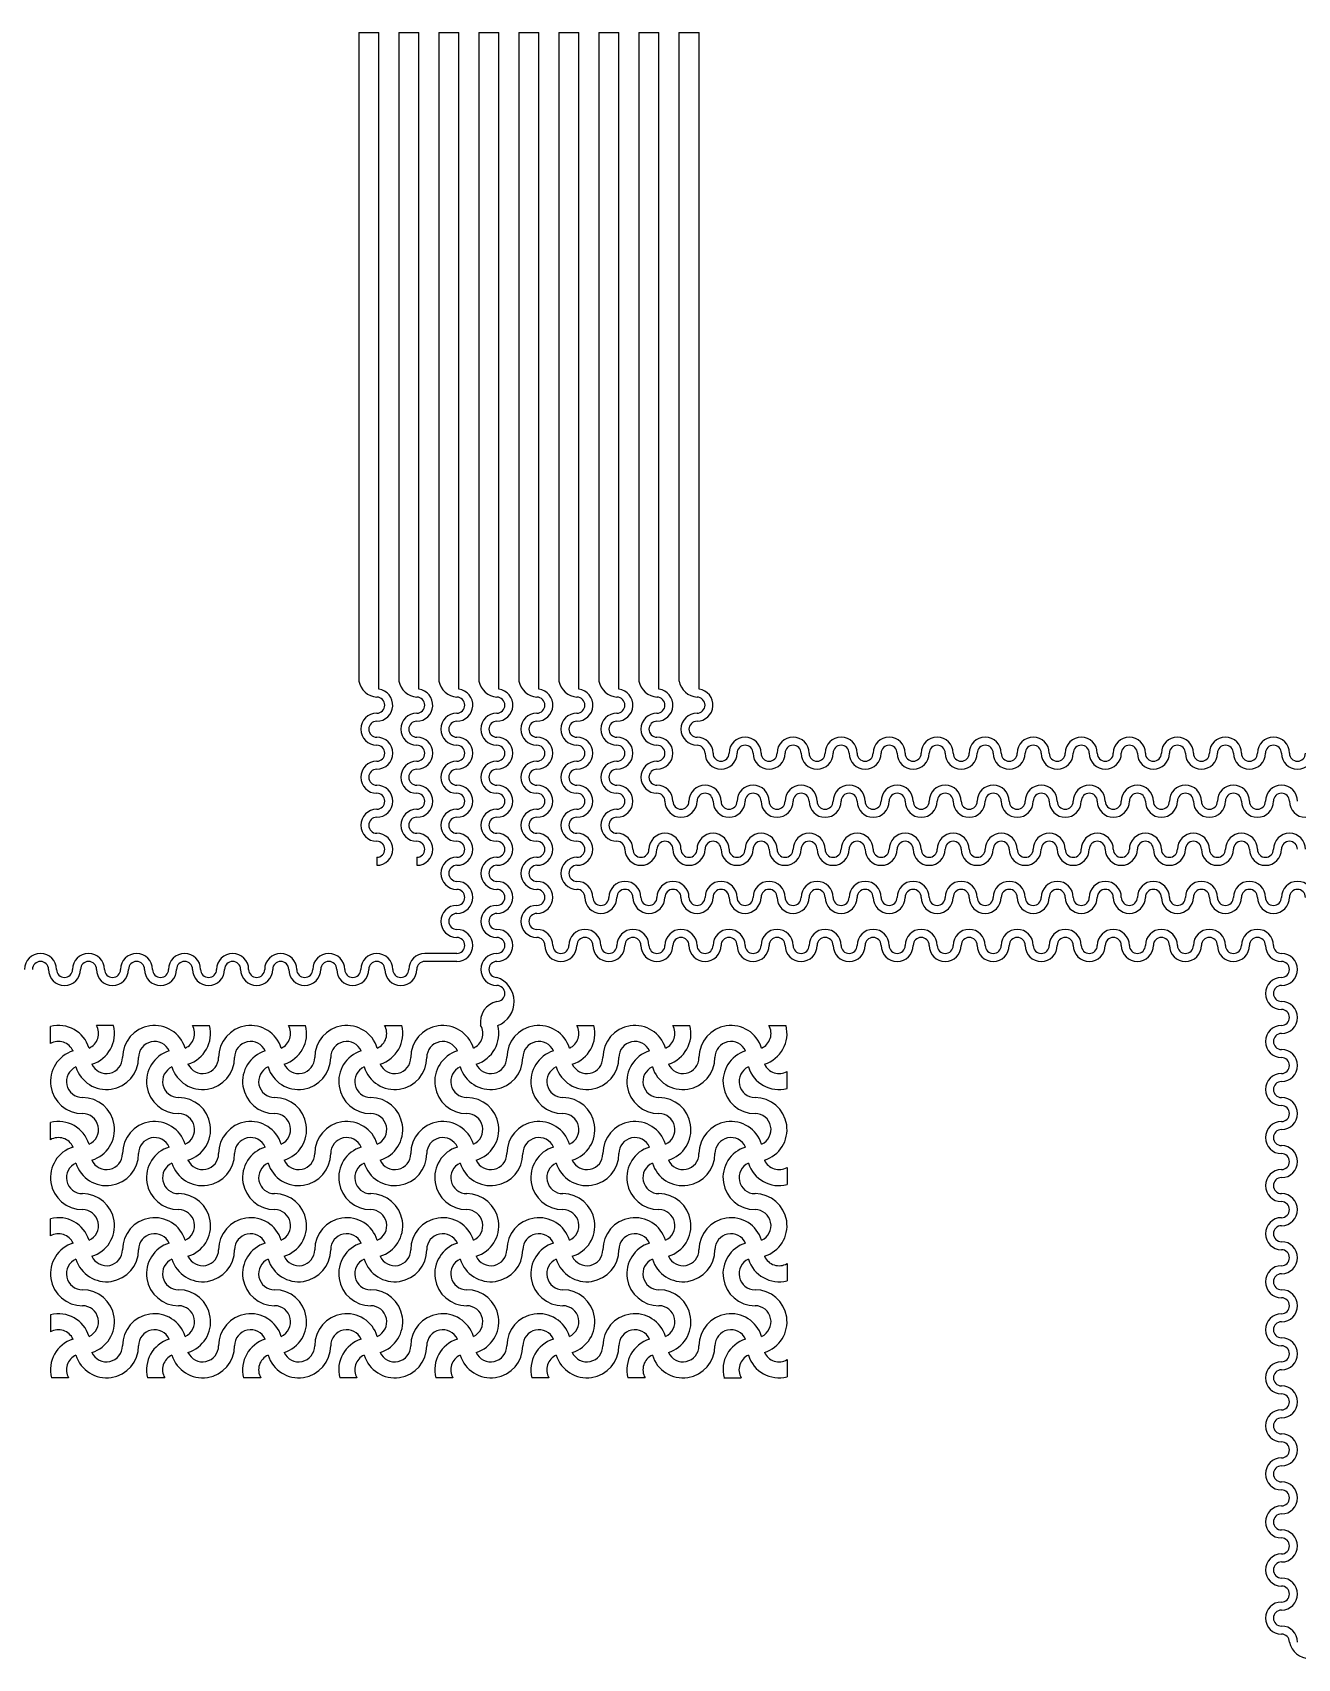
# Model space of a CAD drawing. Header units: millimetres. Extents: x 24 to 153, y 3 to 97.
# Drawn here: x 56.53 to 88.13, y 56.44 to 97.05 of the extents above; entities that cross this region are included whole.
import ezdxf

# ---------------------------------------------------------------- set-up
doc = ezdxf.new("R2010")
doc.units = ezdxf.units.MM
doc.header["$MEASUREMENT"] = 0
doc.layers.add('MASK_1', color=255, linetype='Continuous')

msp = doc.modelspace()

# ---------------------------------------------------------------- linework, layer by layer
for p, q in [((64.681, 97.052), (65.181, 97.052)), ((64.681, 97.052), (64.681, 80.852)), ((65.181, 80.649), (65.181, 97.052)), ((65.681, 97.052), (66.181, 97.052)), ((65.681, 97.052), (65.681, 80.852)), ((66.181, 80.649), (66.181, 97.052)), ((66.681, 97.052), (67.181, 97.052)), ((66.681, 97.052), (66.681, 80.852)), ((67.181, 80.649), (67.181, 97.052)), ((67.681, 97.052), (68.181, 97.052)), ((67.681, 97.052), (67.681, 80.852)), ((68.181, 80.649), (68.181, 97.052)), ((68.681, 97.052), (69.181, 97.052)), ((68.681, 97.052), (68.681, 80.852)), ((69.181, 80.649), (69.181, 97.052)), ((69.681, 97.052), (70.181, 97.052)), ((69.681, 97.052), (69.681, 80.852)), ((70.181, 80.649), (70.181, 97.052)), ((70.681, 97.052), (71.181, 97.052)), ((70.681, 97.052), (70.681, 80.852)), ((71.181, 80.649), (71.181, 97.052)), ((71.681, 97.052), (72.181, 97.052)), ((71.681, 97.052), (71.681, 80.852)), ((72.181, 80.649), (72.181, 97.052)), ((72.681, 97.052), (73.181, 97.052)), ((72.681, 97.052), (72.681, 80.852)), ((73.181, 80.649), (73.181, 97.052)), ((65.131, 76.452), (65.131, 76.252)), ((66.131, 76.452), (66.131, 76.252)), ((67.131, 74.052), (66.331, 74.052)), ((67.131, 73.852), (66.331, 73.852)), ((56.98, 71.799), (56.98, 72.227)), ((58.554, 72.252), (58.126, 72.252)), ((60.526, 72.252), (60.954, 72.252)), ((62.926, 72.252), (63.354, 72.252)), ((65.326, 72.252), (65.754, 72.252)), ((70.126, 72.252), (70.554, 72.252)), ((72.526, 72.252), (72.954, 72.252)), ((74.926, 72.252), (75.354, 72.252)), ((75.38, 70.678), (75.38, 71.106)), ((56.98, 69.399), (56.98, 69.827)), ((75.38, 68.706), (75.38, 68.278)), ((56.98, 66.999), (56.98, 67.427)), ((75.38, 66.306), (75.38, 65.878)), ((56.98, 65.027), (56.98, 64.599)), ((75.38, 63.906), (75.38, 63.478)), ((57.433, 63.452), (57.005, 63.452)), ((59.833, 63.452), (59.405, 63.452)), ((62.233, 63.452), (61.805, 63.452)), ((64.633, 63.452), (64.205, 63.452)), ((67.033, 63.452), (66.605, 63.452)), ((69.433, 63.452), (69.005, 63.452)), ((71.833, 63.452), (71.405, 63.452)), ((73.805, 63.452), (74.233, 63.452))]:
    msp.add_line(p, q)
for centre, radius, start, end in [((65.131, 80.252), 0.4, 270, 82.8192), ((65.131, 80.252), 0.2, 270, 90), ((66.131, 80.252), 0.4, 270, 82.8192), ((66.131, 80.252), 0.2, 270, 90), ((67.131, 80.252), 0.4, 270, 82.8192), ((67.131, 80.252), 0.2, 270, 90), ((68.131, 80.252), 0.4, 270, 82.8192), ((68.131, 80.252), 0.2, 270, 90), ((69.131, 80.252), 0.4, 270, 82.8192), ((69.131, 80.252), 0.2, 270, 90), ((70.131, 80.252), 0.4, 270, 82.8192), ((70.131, 80.252), 0.2, 270, 90), ((71.131, 80.252), 0.4, 270, 82.8192), ((71.131, 80.252), 0.2, 270, 90), ((72.131, 80.252), 0.4, 270, 82.8192), ((72.131, 80.252), 0.2, 270, 90), ((73.131, 80.252), 0.4, 270, 82.8192), ((73.131, 80.252), 0.2, 270, 90), ((65.131, 79.052), 0.4, 270, 90), ((65.131, 79.052), 0.2, 270, 90), ((66.131, 79.052), 0.4, 270, 90), ((66.131, 79.052), 0.2, 270, 90), ((67.131, 79.052), 0.4, 270, 90), ((67.131, 79.052), 0.2, 270, 90), ((68.131, 79.052), 0.4, 270, 90), ((68.131, 79.052), 0.2, 270, 90), ((69.131, 79.052), 0.4, 270, 90), ((69.131, 79.052), 0.2, 270, 90), ((70.131, 79.052), 0.4, 270, 90), ((70.131, 79.052), 0.2, 270, 90), ((71.131, 79.052), 0.4, 270, 90), ((71.131, 79.052), 0.2, 270, 90), ((72.131, 79.052), 0.4, 270, 90), ((72.131, 79.052), 0.2, 270, 90), ((73.131, 79.052), 0.4, 0, 90), ((73.131, 79.052), 0.2, 0, 90), ((74.331, 79.052), 0.4, 0, 180), ((74.331, 79.052), 0.2, 0, 180), ((75.531, 79.052), 0.4, 0, 180), ((75.531, 79.052), 0.2, 0, 180), ((76.731, 79.052), 0.4, 0, 180), ((76.731, 79.052), 0.2, 0, 180), ((77.931, 79.052), 0.4, 0, 180), ((77.931, 79.052), 0.2, 0, 180), ((79.131, 79.052), 0.4, 0, 180), ((79.131, 79.052), 0.2, 0, 180), ((80.331, 79.052), 0.4, 0, 180), ((80.331, 79.052), 0.2, 0, 180), ((81.531, 79.052), 0.4, 0, 180), ((81.531, 79.052), 0.2, 0, 180), ((82.731, 79.052), 0.4, 0, 180), ((82.731, 79.052), 0.2, 0, 180), ((83.931, 79.052), 0.4, 0, 180), ((83.931, 79.052), 0.2, 0, 180), ((85.131, 79.052), 0.4, 0, 180), ((85.131, 79.052), 0.2, 0, 180), ((86.331, 79.052), 0.4, 0, 180), ((86.331, 79.052), 0.2, 0, 180), ((87.531, 79.052), 0.4, 0, 180), ((87.531, 79.052), 0.2, 0, 180), ((73.731, 79.052), 0.4, 180, 0), ((73.731, 79.052), 0.2, 180, 0), ((74.931, 79.052), 0.4, 180, 0), ((74.931, 79.052), 0.2, 180, 0), ((76.131, 79.052), 0.4, 180, 0), ((76.131, 79.052), 0.2, 180, 0), ((77.331, 79.052), 0.4, 180, 0), ((77.331, 79.052), 0.2, 180, 0), ((78.531, 79.052), 0.4, 180, 0), ((78.531, 79.052), 0.2, 180, 0), ((79.731, 79.052), 0.4, 180, 0), ((79.731, 79.052), 0.2, 180, 0), ((80.931, 79.052), 0.4, 180, 0), ((80.931, 79.052), 0.2, 180, 0), ((82.131, 79.052), 0.4, 180, 0), ((82.131, 79.052), 0.2, 180, 0), ((83.331, 79.052), 0.4, 180, 0), ((83.331, 79.052), 0.2, 180, 0), ((84.531, 79.052), 0.4, 180, 0), ((84.531, 79.052), 0.2, 180, 0), ((85.731, 79.052), 0.4, 180, 0), ((85.731, 79.052), 0.2, 180, 0), ((86.931, 79.052), 0.4, 180, 0), ((86.931, 79.052), 0.2, 180, 0), ((88.131, 79.052), 0.4, 180, 0), ((88.131, 79.052), 0.2, 180, 0), ((65.131, 77.852), 0.4, 270, 90), ((65.131, 77.852), 0.2, 270, 90), ((66.131, 77.852), 0.4, 270, 90), ((66.131, 77.852), 0.2, 270, 90), ((67.131, 77.852), 0.4, 270, 90), ((67.131, 77.852), 0.2, 270, 90), ((68.131, 77.852), 0.4, 270, 90), ((68.131, 77.852), 0.2, 270, 90), ((69.131, 77.852), 0.4, 270, 90), ((69.131, 77.852), 0.2, 270, 90), ((70.131, 77.852), 0.4, 270, 90), ((70.131, 77.852), 0.2, 270, 90), ((71.131, 77.852), 0.4, 270, 90), ((71.131, 77.852), 0.2, 270, 90), ((72.131, 77.852), 0.4, 0, 90), ((72.131, 77.852), 0.2, 0, 90), ((73.331, 77.852), 0.4, 0, 180), ((73.331, 77.852), 0.2, 0, 180), ((74.531, 77.852), 0.4, 0, 180), ((74.531, 77.852), 0.2, 0, 180), ((75.731, 77.852), 0.4, 0, 180), ((75.731, 77.852), 0.2, 0, 180), ((76.931, 77.852), 0.4, 0, 180), ((76.931, 77.852), 0.2, 0, 180), ((78.131, 77.852), 0.4, 0, 180), ((78.131, 77.852), 0.2, 0, 180), ((79.331, 77.852), 0.4, 0, 180), ((79.331, 77.852), 0.2, 0, 180), ((80.531, 77.852), 0.4, 0, 180), ((80.531, 77.852), 0.2, 0, 180), ((81.731, 77.852), 0.4, 0, 180), ((81.731, 77.852), 0.2, 0, 180), ((82.931, 77.852), 0.4, 0, 180), ((82.931, 77.852), 0.2, 0, 180), ((84.131, 77.852), 0.4, 0, 180), ((84.131, 77.852), 0.2, 0, 180), ((85.331, 77.852), 0.4, 0, 180), ((85.331, 77.852), 0.2, 0, 180), ((86.531, 77.852), 0.4, 0, 180), ((86.531, 77.852), 0.2, 0, 180), ((87.731, 77.852), 0.4, 0, 180), ((87.731, 77.852), 0.2, 0, 180), ((72.731, 77.852), 0.4, 180, 0), ((72.731, 77.852), 0.2, 180, 0), ((73.931, 77.852), 0.4, 180, 0), ((73.931, 77.852), 0.2, 180, 0), ((75.131, 77.852), 0.4, 180, 0), ((75.131, 77.852), 0.2, 180, 0), ((76.331, 77.852), 0.4, 180, 0), ((76.331, 77.852), 0.2, 180, 0), ((77.531, 77.852), 0.4, 180, 0), ((77.531, 77.852), 0.2, 180, 0), ((78.731, 77.852), 0.4, 180, 0), ((78.731, 77.852), 0.2, 180, 0), ((79.931, 77.852), 0.4, 180, 0), ((79.931, 77.852), 0.2, 180, 0), ((81.131, 77.852), 0.4, 180, 0), ((81.131, 77.852), 0.2, 180, 0), ((82.331, 77.852), 0.4, 180, 0), ((82.331, 77.852), 0.2, 180, 0), ((83.531, 77.852), 0.4, 180, 0), ((83.531, 77.852), 0.2, 180, 0), ((84.731, 77.852), 0.4, 180, 0), ((84.731, 77.852), 0.2, 180, 0), ((85.931, 77.852), 0.4, 180, 0), ((85.931, 77.852), 0.2, 180, 0), ((87.131, 77.852), 0.4, 180, 0), ((87.131, 77.852), 0.2, 180, 0), ((88.331, 77.852), 0.4, 180, 0), ((65.131, 76.652), 0.4, 270, 90), ((65.131, 76.652), 0.2, 270, 90), ((66.131, 76.652), 0.4, 270, 90), ((66.131, 76.652), 0.2, 270, 90), ((67.131, 76.652), 0.4, 270, 90), ((67.131, 76.652), 0.2, 270, 90), ((68.131, 76.652), 0.4, 270, 90), ((68.131, 76.652), 0.2, 270, 90), ((69.131, 76.652), 0.4, 270, 90), ((69.131, 76.652), 0.2, 270, 90), ((70.131, 76.652), 0.4, 270, 90), ((70.131, 76.652), 0.2, 270, 90), ((71.131, 76.652), 0.4, 0, 90), ((71.131, 76.652), 0.2, 0, 90), ((72.331, 76.652), 0.4, 0, 180), ((72.331, 76.652), 0.2, 0, 180), ((73.531, 76.652), 0.4, 0, 180), ((73.531, 76.652), 0.2, 0, 180), ((74.731, 76.652), 0.4, 0, 180), ((74.731, 76.652), 0.2, 0, 180), ((75.931, 76.652), 0.4, 0, 180), ((75.931, 76.652), 0.2, 0, 180), ((77.131, 76.652), 0.4, 0, 180), ((77.131, 76.652), 0.2, 0, 180), ((78.331, 76.652), 0.4, 0, 180), ((78.331, 76.652), 0.2, 0, 180), ((79.531, 76.652), 0.4, 0, 180), ((79.531, 76.652), 0.2, 0, 180), ((80.731, 76.652), 0.4, 0, 180), ((80.731, 76.652), 0.2, 0, 180), ((81.931, 76.652), 0.4, 0, 180), ((81.931, 76.652), 0.2, 0, 180), ((83.131, 76.652), 0.4, 0, 180), ((83.131, 76.652), 0.2, 0, 180), ((84.331, 76.652), 0.4, 0, 180), ((84.331, 76.652), 0.2, 0, 180), ((85.531, 76.652), 0.4, 0, 180), ((85.531, 76.652), 0.2, 0, 180), ((86.731, 76.652), 0.4, 0, 180), ((86.731, 76.652), 0.2, 0, 180), ((87.931, 76.652), 0.4, 0, 180), ((87.931, 76.652), 0.2, 0, 180), ((71.731, 76.652), 0.4, 180, 0), ((71.731, 76.652), 0.2, 180, 0), ((72.931, 76.652), 0.4, 180, 0), ((72.931, 76.652), 0.2, 180, 0), ((74.131, 76.652), 0.4, 180, 0), ((74.131, 76.652), 0.2, 180, 0), ((75.331, 76.652), 0.4, 180, 0), ((75.331, 76.652), 0.2, 180, 0), ((76.531, 76.652), 0.4, 180, 0), ((76.531, 76.652), 0.2, 180, 0), ((77.731, 76.652), 0.4, 180, 0), ((77.731, 76.652), 0.2, 180, 0), ((78.931, 76.652), 0.4, 180, 0), ((78.931, 76.652), 0.2, 180, 0), ((80.131, 76.652), 0.4, 180, 0), ((80.131, 76.652), 0.2, 180, 0), ((81.331, 76.652), 0.4, 180, 0), ((81.331, 76.652), 0.2, 180, 0), ((82.531, 76.652), 0.4, 180, 0), ((82.531, 76.652), 0.2, 180, 0), ((83.731, 76.652), 0.4, 180, 0), ((83.731, 76.652), 0.2, 180, 0), ((84.931, 76.652), 0.4, 180, 0), ((84.931, 76.652), 0.2, 180, 0), ((86.131, 76.652), 0.4, 180, 0), ((86.131, 76.652), 0.2, 180, 0), ((87.331, 76.652), 0.4, 180, 0), ((87.331, 76.652), 0.2, 180, 0), ((67.131, 75.452), 0.4, 270, 90), ((67.131, 75.452), 0.2, 270, 90), ((68.131, 75.452), 0.4, 270, 90), ((68.131, 75.452), 0.2, 270, 90), ((69.131, 75.452), 0.4, 270, 90), ((69.131, 75.452), 0.2, 270, 90), ((70.131, 75.452), 0.4, 0, 90), ((70.131, 75.452), 0.2, 0, 90), ((71.331, 75.452), 0.4, 0, 180), ((71.331, 75.452), 0.2, 0, 180), ((72.531, 75.452), 0.4, 0, 180), ((72.531, 75.452), 0.2, 0, 180), ((73.731, 75.452), 0.4, 0, 180), ((73.731, 75.452), 0.2, 0, 180), ((74.931, 75.452), 0.4, 0, 180), ((74.931, 75.452), 0.2, 0, 180), ((76.131, 75.452), 0.4, 0, 180), ((76.131, 75.452), 0.2, 0, 180), ((77.331, 75.452), 0.4, 0, 180), ((77.331, 75.452), 0.2, 0, 180), ((78.531, 75.452), 0.4, 0, 180), ((78.531, 75.452), 0.2, 0, 180), ((79.731, 75.452), 0.4, 0, 180), ((79.731, 75.452), 0.2, 0, 180), ((80.931, 75.452), 0.4, 0, 180), ((80.931, 75.452), 0.2, 0, 180), ((82.131, 75.452), 0.4, 0, 180), ((82.131, 75.452), 0.2, 0, 180), ((83.331, 75.452), 0.4, 0, 180), ((83.331, 75.452), 0.2, 0, 180), ((84.531, 75.452), 0.4, 0, 180), ((84.531, 75.452), 0.2, 0, 180), ((85.731, 75.452), 0.4, 0, 180), ((85.731, 75.452), 0.2, 0, 180), ((86.931, 75.452), 0.4, 0, 180), ((86.931, 75.452), 0.2, 0, 180), ((88.131, 75.452), 0.4, 0, 180), ((88.131, 75.452), 0.2, 0, 180), ((70.731, 75.452), 0.4, 180, 0), ((70.731, 75.452), 0.2, 180, 0), ((71.931, 75.452), 0.4, 180, 0), ((71.931, 75.452), 0.2, 180, 0), ((73.131, 75.452), 0.4, 180, 0), ((73.131, 75.452), 0.2, 180, 0), ((74.331, 75.452), 0.4, 180, 0), ((74.331, 75.452), 0.2, 180, 0), ((75.531, 75.452), 0.4, 180, 0), ((75.531, 75.452), 0.2, 180, 0), ((76.731, 75.452), 0.4, 180, 0), ((76.731, 75.452), 0.2, 180, 0), ((77.931, 75.452), 0.4, 180, 0), ((77.931, 75.452), 0.2, 180, 0), ((79.131, 75.452), 0.4, 180, 0), ((79.131, 75.452), 0.2, 180, 0), ((80.331, 75.452), 0.4, 180, 0), ((80.331, 75.452), 0.2, 180, 0), ((81.531, 75.452), 0.4, 180, 0), ((81.531, 75.452), 0.2, 180, 0), ((82.731, 75.452), 0.4, 180, 0), ((82.731, 75.452), 0.2, 180, 0), ((83.931, 75.452), 0.4, 180, 0), ((83.931, 75.452), 0.2, 180, 0), ((85.131, 75.452), 0.4, 180, 0), ((85.131, 75.452), 0.2, 180, 0), ((86.331, 75.452), 0.4, 180, 0), ((86.331, 75.452), 0.2, 180, 0), ((87.531, 75.452), 0.4, 180, 0), ((87.531, 75.452), 0.2, 180, 0), ((67.131, 74.252), 0.4, 270, 90), ((67.131, 74.252), 0.2, 270, 90), ((68.131, 74.252), 0.4, 270, 90), ((68.131, 74.252), 0.2, 270, 90), ((69.131, 74.252), 0.4, 0, 90), ((69.131, 74.252), 0.2, 0, 90), ((70.331, 74.252), 0.4, 0, 180), ((70.331, 74.252), 0.2, 0, 180), ((71.531, 74.252), 0.4, 0, 180), ((71.531, 74.252), 0.2, 0, 180), ((72.731, 74.252), 0.4, 0, 180), ((72.731, 74.252), 0.2, 0, 180), ((73.931, 74.252), 0.4, 0, 180), ((73.931, 74.252), 0.2, 0, 180), ((75.131, 74.252), 0.4, 0, 180), ((75.131, 74.252), 0.2, 0, 180), ((76.331, 74.252), 0.4, 0, 180), ((76.331, 74.252), 0.2, 0, 180), ((77.531, 74.252), 0.4, 0, 180), ((77.531, 74.252), 0.2, 0, 180), ((78.731, 74.252), 0.4, 0, 180), ((78.731, 74.252), 0.2, 0, 180), ((79.931, 74.252), 0.4, 0, 180), ((79.931, 74.252), 0.2, 0, 180), ((81.131, 74.252), 0.4, 0, 180), ((81.131, 74.252), 0.2, 0, 180), ((82.331, 74.252), 0.4, 0, 180), ((82.331, 74.252), 0.2, 0, 180), ((83.531, 74.252), 0.4, 0, 180), ((83.531, 74.252), 0.2, 0, 180), ((84.731, 74.252), 0.4, 0, 180), ((84.731, 74.252), 0.2, 0, 180), ((85.931, 74.252), 0.4, 0, 180), ((85.931, 74.252), 0.2, 0, 180), ((87.131, 74.252), 0.4, 0, 180), ((87.131, 74.252), 0.2, 0, 180), ((56.731, 73.652), 0.4, 0, 180), ((57.931, 73.652), 0.4, 0, 180), ((59.131, 73.652), 0.4, 0, 180), ((60.331, 73.652), 0.4, 0, 180), ((61.531, 73.652), 0.4, 0, 180), ((62.731, 73.652), 0.4, 0, 180), ((63.931, 73.652), 0.4, 0, 180), ((65.131, 73.652), 0.4, 0, 180), ((66.331, 73.652), 0.4, 90, 180), ((69.731, 74.252), 0.4, 180, 0), ((69.731, 74.252), 0.2, 180, 0), ((70.931, 74.252), 0.4, 180, 0), ((70.931, 74.252), 0.2, 180, 0), ((72.131, 74.252), 0.4, 180, 0), ((72.131, 74.252), 0.2, 180, 0), ((73.331, 74.252), 0.4, 180, 0), ((73.331, 74.252), 0.2, 180, 0), ((74.531, 74.252), 0.4, 180, 0), ((74.531, 74.252), 0.2, 180, 0), ((75.731, 74.252), 0.4, 180, 0), ((75.731, 74.252), 0.2, 180, 0), ((76.931, 74.252), 0.4, 180, 0), ((76.931, 74.252), 0.2, 180, 0), ((78.131, 74.252), 0.4, 180, 0), ((78.131, 74.252), 0.2, 180, 0), ((79.331, 74.252), 0.4, 180, 0), ((79.331, 74.252), 0.2, 180, 0), ((80.531, 74.252), 0.4, 180, 0), ((80.531, 74.252), 0.2, 180, 0), ((81.731, 74.252), 0.4, 180, 0), ((81.731, 74.252), 0.2, 180, 0), ((82.931, 74.252), 0.4, 180, 0), ((82.931, 74.252), 0.2, 180, 0), ((84.131, 74.252), 0.4, 180, 0), ((84.131, 74.252), 0.2, 180, 0), ((85.331, 74.252), 0.4, 180, 0), ((85.331, 74.252), 0.2, 180, 0), ((86.531, 74.252), 0.4, 180, 0), ((86.531, 74.252), 0.2, 180, 0), ((87.731, 74.252), 0.4, 180, 270), ((87.731, 74.252), 0.2, 180, 270), ((87.731, 73.652), 0.4, 270, 90), ((56.731, 73.652), 0.2, 0, 180), ((57.331, 73.652), 0.4, 180, 0), ((57.331, 73.652), 0.2, 180, 0), ((57.931, 73.652), 0.2, 0, 180), ((58.531, 73.652), 0.4, 180, 0), ((58.531, 73.652), 0.2, 180, 0), ((59.131, 73.652), 0.2, 0, 180), ((59.731, 73.652), 0.4, 180, 0), ((59.731, 73.652), 0.2, 180, 0), ((60.331, 73.652), 0.2, 0, 180), ((60.931, 73.652), 0.4, 180, 0), ((60.931, 73.652), 0.2, 180, 0), ((61.531, 73.652), 0.2, 0, 180), ((62.131, 73.652), 0.4, 180, 0), ((62.131, 73.652), 0.2, 180, 0), ((62.731, 73.652), 0.2, 0, 180), ((63.331, 73.652), 0.4, 180, 0), ((63.331, 73.652), 0.2, 180, 0), ((63.931, 73.652), 0.2, 0, 180), ((64.531, 73.652), 0.4, 180, 0), ((64.531, 73.652), 0.2, 180, 0), ((65.131, 73.652), 0.2, 0, 180), ((65.731, 73.652), 0.4, 180, 0), ((65.731, 73.652), 0.2, 180, 0), ((66.331, 73.652), 0.2, 90, 180), ((87.731, 73.652), 0.2, 270, 90), ((67.927, 72.848), 0.638, 290.8458, 71.3322), ((68.131, 73.052), 0.2, 270, 90), ((87.731, 72.452), 0.4, 270, 90), ((87.731, 72.452), 0.2, 270, 90), ((67.38, 72.052), 0.4, 294.2952, 30), ((67.38, 72.052), 0.8, 287.1144, 14.4775), ((87.731, 71.252), 0.4, 270, 90), ((87.731, 71.252), 0.2, 270, 90), ((87.731, 70.052), 0.4, 270, 90), ((87.731, 70.052), 0.2, 270, 90), ((87.731, 68.852), 0.4, 270, 90), ((87.731, 68.852), 0.2, 270, 90), ((87.731, 67.652), 0.4, 270, 90), ((87.731, 67.652), 0.2, 270, 90), ((87.731, 66.452), 0.4, 270, 90), ((87.731, 66.452), 0.2, 270, 90), ((87.731, 65.252), 0.4, 270, 90), ((87.731, 65.252), 0.2, 270, 90), ((87.731, 64.052), 0.4, 270, 90), ((87.731, 64.052), 0.2, 270, 90), ((87.731, 62.852), 0.4, 270, 90), ((87.731, 62.852), 0.2, 270, 90), ((87.731, 61.652), 0.4, 270, 90), ((87.731, 61.652), 0.2, 270, 90), ((87.731, 60.452), 0.4, 270, 90), ((87.731, 60.452), 0.2, 270, 90), ((87.731, 59.252), 0.4, 270, 90), ((87.731, 59.252), 0.2, 270, 90), ((87.731, 58.052), 0.4, 270, 90), ((87.731, 58.052), 0.2, 270, 90), ((87.731, 56.852), 0.4, 0, 90), ((87.731, 56.852), 0.2, 0, 90), ((88.431, 56.952), 0.51, 191.3099, 348.6901)]:
    msp.add_arc(centre, radius, start, end)
at = {"layer": 'MASK_1', "color": 0}
for centre, radius, start, end in [((65.173, 80.952), 0.501, 191.4491, 265.2838), ((66.173, 80.952), 0.501, 191.4491, 265.2838), ((67.173, 80.952), 0.501, 191.4491, 265.2838), ((68.173, 80.952), 0.501, 191.4491, 265.2838), ((69.173, 80.952), 0.501, 191.4491, 265.2838), ((70.173, 80.952), 0.501, 191.4491, 265.2838), ((71.173, 80.952), 0.501, 191.4491, 265.2838), ((72.173, 80.952), 0.501, 191.4491, 265.2838), ((73.173, 80.952), 0.501, 191.4491, 265.2838), ((65.131, 79.652), 0.4, 90, 270), ((66.131, 79.652), 0.4, 90, 270), ((67.131, 79.652), 0.4, 90, 270), ((68.131, 79.652), 0.4, 90, 270), ((69.131, 79.652), 0.4, 90, 270), ((70.131, 79.652), 0.4, 90, 270), ((71.131, 79.652), 0.4, 90, 270), ((72.131, 79.652), 0.4, 90, 270), ((73.131, 79.652), 0.4, 90, 270), ((65.131, 79.652), 0.2, 90, 270), ((66.131, 79.652), 0.2, 90, 270), ((67.131, 79.652), 0.2, 90, 270), ((68.131, 79.652), 0.2, 90, 270), ((69.131, 79.652), 0.2, 90, 270), ((70.131, 79.652), 0.2, 90, 270), ((71.131, 79.652), 0.2, 90, 270), ((72.131, 79.652), 0.2, 90, 270), ((73.131, 79.652), 0.2, 90, 270), ((65.131, 78.452), 0.4, 90, 270), ((66.131, 78.452), 0.4, 90, 270), ((67.131, 78.452), 0.4, 90, 270), ((68.131, 78.452), 0.4, 90, 270), ((69.131, 78.452), 0.4, 90, 270), ((70.131, 78.452), 0.4, 90, 270), ((71.131, 78.452), 0.4, 90, 270), ((72.131, 78.452), 0.4, 90, 270), ((65.131, 78.452), 0.2, 90, 270), ((66.131, 78.452), 0.2, 90, 270), ((67.131, 78.452), 0.2, 90, 270), ((68.131, 78.452), 0.2, 90, 270), ((69.131, 78.452), 0.2, 90, 270), ((70.131, 78.452), 0.2, 90, 270), ((71.131, 78.452), 0.2, 90, 270), ((72.131, 78.452), 0.2, 90, 270), ((65.131, 77.252), 0.4, 90, 270), ((66.131, 77.252), 0.4, 90, 270), ((67.131, 77.252), 0.4, 90, 270), ((68.131, 77.252), 0.4, 90, 270), ((69.131, 77.252), 0.4, 90, 270), ((70.131, 77.252), 0.4, 90, 270), ((71.131, 77.252), 0.4, 90, 270), ((65.131, 77.252), 0.2, 90, 270), ((66.131, 77.252), 0.2, 90, 270), ((67.131, 77.252), 0.2, 90, 270), ((68.131, 77.252), 0.2, 90, 270), ((69.131, 77.252), 0.2, 90, 270), ((70.131, 77.252), 0.2, 90, 270), ((71.131, 77.252), 0.2, 90, 270), ((67.131, 76.052), 0.4, 90, 270), ((68.131, 76.052), 0.4, 90, 270), ((69.131, 76.052), 0.4, 90, 270), ((70.131, 76.052), 0.4, 90, 270), ((67.131, 76.052), 0.2, 90, 270), ((68.131, 76.052), 0.2, 90, 270), ((69.131, 76.052), 0.2, 90, 270), ((70.131, 76.052), 0.2, 90, 270), ((67.131, 74.852), 0.4, 90, 270), ((68.131, 74.852), 0.4, 90, 270), ((69.131, 74.852), 0.4, 90, 270), ((67.131, 74.852), 0.2, 90, 270), ((68.131, 74.852), 0.2, 90, 270), ((69.131, 74.852), 0.2, 90, 270), ((68.131, 73.652), 0.4, 90, 270), ((68.131, 73.652), 0.2, 90, 270), ((87.731, 73.052), 0.4, 90, 270), ((87.731, 73.052), 0.2, 90, 270), ((68.245, 72.338), 0.526, 102.4955, 189.4166), ((87.731, 71.852), 0.4, 90, 270), ((87.731, 71.852), 0.2, 90, 270), ((87.731, 70.652), 0.4, 90, 270), ((87.731, 70.652), 0.2, 90, 270), ((87.731, 69.452), 0.4, 90, 270), ((87.731, 69.452), 0.2, 90, 270), ((87.731, 68.252), 0.4, 90, 270), ((87.731, 68.252), 0.2, 90, 270), ((87.731, 67.052), 0.4, 90, 270), ((87.731, 67.052), 0.2, 90, 270), ((87.731, 65.852), 0.4, 90, 270), ((87.731, 65.852), 0.2, 90, 270), ((87.731, 64.652), 0.4, 90, 270), ((87.731, 64.652), 0.2, 90, 270), ((87.731, 63.452), 0.4, 90, 270), ((87.731, 63.452), 0.2, 90, 270), ((87.731, 62.252), 0.4, 90, 270), ((87.731, 62.252), 0.2, 90, 270), ((87.731, 61.052), 0.4, 90, 270), ((87.731, 61.052), 0.2, 90, 270), ((87.731, 59.852), 0.4, 90, 270), ((87.731, 59.852), 0.2, 90, 270), ((87.731, 58.652), 0.4, 90, 270), ((87.731, 58.652), 0.2, 90, 270), ((87.731, 57.452), 0.4, 90, 270), ((87.731, 57.452), 0.2, 90, 270)]:
    msp.add_arc(centre, radius, start, end, dxfattribs=at)
at = {"layer": 'MASK_1'}
for centre, radius, start, end in [((57.18, 71.452), 0.8, 17.1144, 104.4775), ((57.78, 72.052), 0.4, 294.2952, 30), ((57.78, 72.052), 0.8, 287.1144, 14.4775), ((59.58, 71.452), 0.8, 17.1144, 180), ((60.18, 72.052), 0.4, 294.2952, 30), ((60.18, 72.052), 0.8, 287.1144, 14.4775), ((61.98, 71.452), 0.8, 17.1144, 180), ((62.58, 72.052), 0.4, 294.2952, 30), ((62.58, 72.052), 0.8, 287.1144, 14.4775), ((64.38, 71.452), 0.8, 17.1144, 180), ((64.98, 72.052), 0.4, 294.2952, 30), ((64.98, 72.052), 0.8, 287.1144, 14.4775), ((66.78, 71.452), 0.8, 17.1144, 180), ((69.18, 71.452), 0.8, 17.1144, 180), ((69.78, 72.052), 0.4, 294.2952, 30), ((69.78, 72.052), 0.8, 287.1144, 14.4775), ((71.58, 71.452), 0.8, 17.1144, 180), ((72.18, 72.052), 0.4, 294.2952, 30), ((72.18, 72.052), 0.8, 287.1144, 14.4775), ((73.98, 71.452), 0.8, 17.1144, 180), ((74.58, 72.052), 0.4, 294.2952, 30), ((74.58, 72.052), 0.8, 287.1144, 14.4775), ((57.18, 71.452), 0.4, 24.2952, 120), ((57.78, 70.852), 0.8, 107.1144, 270), ((59.58, 71.452), 0.4, 24.2952, 180), ((60.18, 70.852), 0.8, 107.1144, 270), ((61.98, 71.452), 0.4, 24.2952, 180), ((62.58, 70.852), 0.8, 107.1144, 270), ((64.38, 71.452), 0.4, 24.2952, 180), ((64.98, 70.852), 0.8, 107.1144, 270), ((66.78, 71.452), 0.4, 24.2952, 180), ((67.38, 70.852), 0.8, 107.1144, 270), ((69.18, 71.452), 0.4, 24.2952, 180), ((69.78, 70.852), 0.8, 107.1144, 270), ((71.58, 71.452), 0.4, 24.2952, 180), ((72.18, 70.852), 0.8, 107.1144, 270), ((73.98, 71.452), 0.4, 24.2952, 180), ((74.58, 70.852), 0.8, 107.1144, 270), ((57.78, 70.852), 0.4, 114.2952, 270), ((58.38, 71.452), 0.8, 197.1144, 0), ((58.38, 71.452), 0.4, 204.2952, 0), ((60.18, 70.852), 0.4, 114.2952, 270), ((60.78, 71.452), 0.8, 197.1144, 0), ((60.78, 71.452), 0.4, 204.2952, 0), ((62.58, 70.852), 0.4, 114.2952, 270), ((63.18, 71.452), 0.8, 197.1144, 0), ((63.18, 71.452), 0.4, 204.2952, 0), ((64.98, 70.852), 0.4, 114.2952, 270), ((65.58, 71.452), 0.8, 197.1144, 0), ((65.58, 71.452), 0.4, 204.2952, 0), ((67.38, 70.852), 0.4, 114.2952, 270), ((67.98, 71.452), 0.8, 197.1144, 0), ((67.98, 71.452), 0.4, 204.2952, 0), ((69.78, 70.852), 0.4, 114.2952, 270), ((70.38, 71.452), 0.8, 197.1144, 0), ((70.38, 71.452), 0.4, 204.2952, 0), ((72.18, 70.852), 0.4, 114.2952, 270), ((72.78, 71.452), 0.8, 197.1144, 0), ((72.78, 71.452), 0.4, 204.2952, 0), ((74.58, 70.852), 0.4, 114.2952, 270), ((75.18, 71.452), 0.8, 197.1144, 284.4775), ((75.18, 71.452), 0.4, 204.2952, 300), ((57.78, 69.652), 0.8, 287.1144, 90), ((60.18, 69.652), 0.8, 287.1144, 90), ((62.58, 69.652), 0.8, 287.1144, 90), ((64.98, 69.652), 0.8, 287.1144, 90), ((67.38, 69.652), 0.8, 287.1144, 90), ((69.78, 69.652), 0.8, 287.1144, 90), ((72.18, 69.652), 0.8, 287.1144, 90), ((74.58, 69.652), 0.8, 287.1144, 90), ((57.18, 69.052), 0.8, 17.1144, 104.4775), ((57.78, 69.652), 0.4, 294.2952, 90), ((59.58, 69.052), 0.8, 17.1144, 180), ((60.18, 69.652), 0.4, 294.2952, 90), ((61.98, 69.052), 0.8, 17.1144, 180), ((62.58, 69.652), 0.4, 294.2952, 90), ((64.38, 69.052), 0.8, 17.1144, 180), ((64.98, 69.652), 0.4, 294.2952, 90), ((66.78, 69.052), 0.8, 17.1144, 180), ((67.38, 69.652), 0.4, 294.2952, 90), ((69.18, 69.052), 0.8, 17.1144, 180), ((69.78, 69.652), 0.4, 294.2952, 90), ((71.58, 69.052), 0.8, 17.1144, 180), ((72.18, 69.652), 0.4, 294.2952, 90), ((73.98, 69.052), 0.8, 17.1144, 180), ((74.58, 69.652), 0.4, 294.2952, 90), ((57.18, 69.052), 0.4, 24.2952, 120), ((59.58, 69.052), 0.4, 24.2952, 180), ((61.98, 69.052), 0.4, 24.2952, 180), ((64.38, 69.052), 0.4, 24.2952, 180), ((66.78, 69.052), 0.4, 24.2952, 180), ((69.18, 69.052), 0.4, 24.2952, 180), ((71.58, 69.052), 0.4, 24.2952, 180), ((73.98, 69.052), 0.4, 24.2952, 180), ((57.78, 68.452), 0.8, 107.1144, 270), ((58.38, 69.052), 0.8, 197.1144, 0), ((58.38, 69.052), 0.4, 204.2952, 0), ((60.18, 68.452), 0.8, 107.1144, 270), ((60.78, 69.052), 0.8, 197.1144, 0), ((60.78, 69.052), 0.4, 204.2952, 0), ((62.58, 68.452), 0.8, 107.1144, 270), ((63.18, 69.052), 0.8, 197.1144, 0), ((63.18, 69.052), 0.4, 204.2952, 0), ((64.98, 68.452), 0.8, 107.1144, 270), ((65.58, 69.052), 0.8, 197.1144, 0), ((65.58, 69.052), 0.4, 204.2952, 0), ((67.38, 68.452), 0.8, 107.1144, 270), ((67.98, 69.052), 0.8, 197.1144, 0), ((67.98, 69.052), 0.4, 204.2952, 0), ((69.78, 68.452), 0.8, 107.1144, 270), ((70.38, 69.052), 0.8, 197.1144, 0), ((70.38, 69.052), 0.4, 204.2952, 0), ((72.18, 68.452), 0.8, 107.1144, 270), ((72.78, 69.052), 0.8, 197.1144, 0), ((72.78, 69.052), 0.4, 204.2952, 0), ((74.58, 68.452), 0.8, 107.1144, 270), ((57.78, 68.452), 0.4, 114.2952, 270), ((60.18, 68.452), 0.4, 114.2952, 270), ((62.58, 68.452), 0.4, 114.2952, 270), ((64.98, 68.452), 0.4, 114.2952, 270), ((67.38, 68.452), 0.4, 114.2952, 270), ((69.78, 68.452), 0.4, 114.2952, 270), ((72.18, 68.452), 0.4, 114.2952, 270), ((74.58, 68.452), 0.4, 114.2952, 270), ((75.18, 69.052), 0.8, 197.1144, 284.4775), ((75.18, 69.052), 0.4, 204.2952, 300), ((57.78, 67.252), 0.8, 287.1144, 90), ((60.18, 67.252), 0.8, 287.1144, 90), ((62.58, 67.252), 0.8, 287.1144, 90), ((64.98, 67.252), 0.8, 287.1144, 90), ((67.38, 67.252), 0.8, 287.1144, 90), ((69.78, 67.252), 0.8, 287.1144, 90), ((72.18, 67.252), 0.8, 287.1144, 90), ((74.58, 67.252), 0.8, 287.1144, 90), ((57.18, 66.652), 0.8, 17.1144, 104.4775), ((57.78, 67.252), 0.4, 294.2952, 90), ((59.58, 66.652), 0.8, 17.1144, 180), ((60.18, 67.252), 0.4, 294.2952, 90), ((61.98, 66.652), 0.8, 17.1144, 180), ((62.58, 67.252), 0.4, 294.2952, 90), ((64.38, 66.652), 0.8, 17.1144, 180), ((64.98, 67.252), 0.4, 294.2952, 90), ((66.78, 66.652), 0.8, 17.1144, 180), ((67.38, 67.252), 0.4, 294.2952, 90), ((69.18, 66.652), 0.8, 17.1144, 180), ((69.78, 67.252), 0.4, 294.2952, 90), ((71.58, 66.652), 0.8, 17.1144, 180), ((72.18, 67.252), 0.4, 294.2952, 90), ((73.98, 66.652), 0.8, 17.1144, 180), ((74.58, 67.252), 0.4, 294.2952, 90), ((57.18, 66.652), 0.4, 24.2952, 120), ((59.58, 66.652), 0.4, 24.2952, 180), ((61.98, 66.652), 0.4, 24.2952, 180), ((64.38, 66.652), 0.4, 24.2952, 180), ((66.78, 66.652), 0.4, 24.2952, 180), ((69.18, 66.652), 0.4, 24.2952, 180), ((71.58, 66.652), 0.4, 24.2952, 180), ((73.98, 66.652), 0.4, 24.2952, 180), ((57.78, 66.052), 0.8, 107.1144, 270), ((58.38, 66.652), 0.8, 197.1144, 0), ((58.38, 66.652), 0.4, 204.2952, 0), ((60.18, 66.052), 0.8, 107.1144, 270), ((60.78, 66.652), 0.8, 197.1144, 0), ((60.78, 66.652), 0.4, 204.2952, 0), ((62.58, 66.052), 0.8, 107.1144, 270), ((63.18, 66.652), 0.8, 197.1144, 0), ((63.18, 66.652), 0.4, 204.2952, 0), ((64.98, 66.052), 0.8, 107.1144, 270), ((65.58, 66.652), 0.8, 197.1144, 0), ((65.58, 66.652), 0.4, 204.2952, 0), ((67.38, 66.052), 0.8, 107.1144, 270), ((67.98, 66.652), 0.8, 197.1144, 0), ((67.98, 66.652), 0.4, 204.2952, 0), ((69.78, 66.052), 0.8, 107.1144, 270), ((70.38, 66.652), 0.8, 197.1144, 0), ((70.38, 66.652), 0.4, 204.2952, 0), ((72.18, 66.052), 0.8, 107.1144, 270), ((72.78, 66.652), 0.8, 197.1144, 0), ((72.78, 66.652), 0.4, 204.2952, 0), ((74.58, 66.052), 0.8, 107.1144, 270), ((57.78, 66.052), 0.4, 114.2952, 270), ((60.18, 66.052), 0.4, 114.2952, 270), ((62.58, 66.052), 0.4, 114.2952, 270), ((64.98, 66.052), 0.4, 114.2952, 270), ((67.38, 66.052), 0.4, 114.2952, 270), ((69.78, 66.052), 0.4, 114.2952, 270), ((72.18, 66.052), 0.4, 114.2952, 270), ((74.58, 66.052), 0.4, 114.2952, 270), ((75.18, 66.652), 0.8, 197.1144, 284.4775), ((75.18, 66.652), 0.4, 204.2952, 300), ((57.78, 64.852), 0.8, 287.1144, 90), ((60.18, 64.852), 0.8, 287.1144, 90), ((62.58, 64.852), 0.8, 287.1144, 90), ((64.98, 64.852), 0.8, 287.1144, 90), ((67.38, 64.852), 0.8, 287.1144, 90), ((69.78, 64.852), 0.8, 287.1144, 90), ((72.18, 64.852), 0.8, 287.1144, 90), ((74.58, 64.852), 0.8, 287.1144, 90), ((57.18, 64.252), 0.8, 17.1144, 104.4775), ((57.78, 64.852), 0.4, 294.2952, 90), ((59.58, 64.252), 0.8, 17.1144, 180), ((60.18, 64.852), 0.4, 294.2952, 90), ((61.98, 64.252), 0.8, 17.1144, 180), ((62.58, 64.852), 0.4, 294.2952, 90), ((64.38, 64.252), 0.8, 17.1144, 180), ((64.98, 64.852), 0.4, 294.2952, 90), ((66.78, 64.252), 0.8, 17.1144, 180), ((67.38, 64.852), 0.4, 294.2952, 90), ((69.18, 64.252), 0.8, 17.1144, 180), ((69.78, 64.852), 0.4, 294.2952, 90), ((71.58, 64.252), 0.8, 17.1144, 180), ((72.18, 64.852), 0.4, 294.2952, 90), ((73.98, 64.252), 0.8, 17.1144, 180), ((74.58, 64.852), 0.4, 294.2952, 90), ((57.18, 64.252), 0.4, 24.2952, 120), ((59.58, 64.252), 0.4, 24.2952, 180), ((61.98, 64.252), 0.4, 24.2952, 180), ((64.38, 64.252), 0.4, 24.2952, 180), ((66.78, 64.252), 0.4, 24.2952, 180), ((69.18, 64.252), 0.4, 24.2952, 180), ((71.58, 64.252), 0.4, 24.2952, 180), ((73.98, 64.252), 0.4, 24.2952, 180), ((57.78, 63.652), 0.8, 107.1144, 194.4775), ((58.38, 64.252), 0.8, 197.1144, 0), ((58.38, 64.252), 0.4, 204.2952, 0), ((60.18, 63.652), 0.8, 107.1144, 194.4775), ((60.78, 64.252), 0.8, 197.1144, 0), ((60.78, 64.252), 0.4, 204.2952, 0), ((62.58, 63.652), 0.8, 107.1144, 194.4775), ((63.18, 64.252), 0.8, 197.1144, 0), ((63.18, 64.252), 0.4, 204.2952, 0), ((64.98, 63.652), 0.8, 107.1144, 194.4775), ((65.58, 64.252), 0.8, 197.1144, 0), ((65.58, 64.252), 0.4, 204.2952, 0), ((67.38, 63.652), 0.8, 107.1144, 194.4775), ((67.98, 64.252), 0.8, 197.1144, 0), ((67.98, 64.252), 0.4, 204.2952, 0), ((69.78, 63.652), 0.8, 107.1144, 194.4775), ((70.38, 64.252), 0.8, 197.1144, 0), ((70.38, 64.252), 0.4, 204.2952, 0), ((72.18, 63.652), 0.8, 107.1144, 194.4775), ((72.78, 64.252), 0.8, 197.1144, 0), ((72.78, 64.252), 0.4, 204.2952, 0), ((74.58, 63.652), 0.8, 107.1144, 194.4775), ((57.78, 63.652), 0.4, 114.2952, 210), ((60.18, 63.652), 0.4, 114.2952, 210), ((62.58, 63.652), 0.4, 114.2952, 210), ((64.98, 63.652), 0.4, 114.2952, 210), ((67.38, 63.652), 0.4, 114.2952, 210), ((69.78, 63.652), 0.4, 114.2952, 210), ((72.18, 63.652), 0.4, 114.2952, 210), ((74.58, 63.652), 0.4, 114.2952, 210), ((75.18, 64.252), 0.8, 197.1144, 284.4775), ((75.18, 64.252), 0.4, 204.2952, 300)]:
    msp.add_arc(centre, radius, start, end, dxfattribs=at)

doc.saveas('drawing.dxf')
